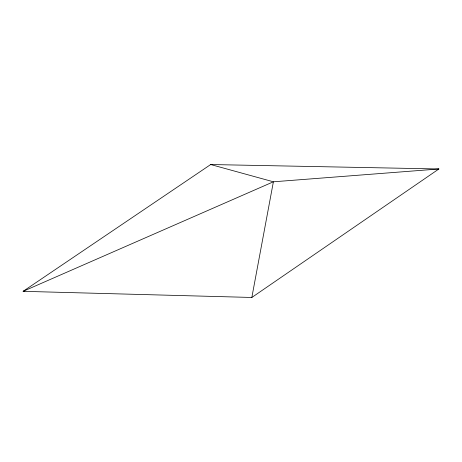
<?xml version="1.0" encoding="UTF-8"?>
<svg xmlns="http://www.w3.org/2000/svg" width="462" height="462" viewBox="0 0 462 462"><rect width="100%" height="100%" fill="white"/><g stroke="black" fill="none" stroke-linecap="round" stroke-linejoin="round"><path stroke-width="0.69" d="M251.836 297.464L273.388 181.797L438.9 168.977L251.836 297.464L23.1 291.326L210.689 164.536L438.9 168.977L437.578 169.554M24.538 291.216L23.1 291.326L273.388 181.797L210.689 164.536"/></g></svg>
